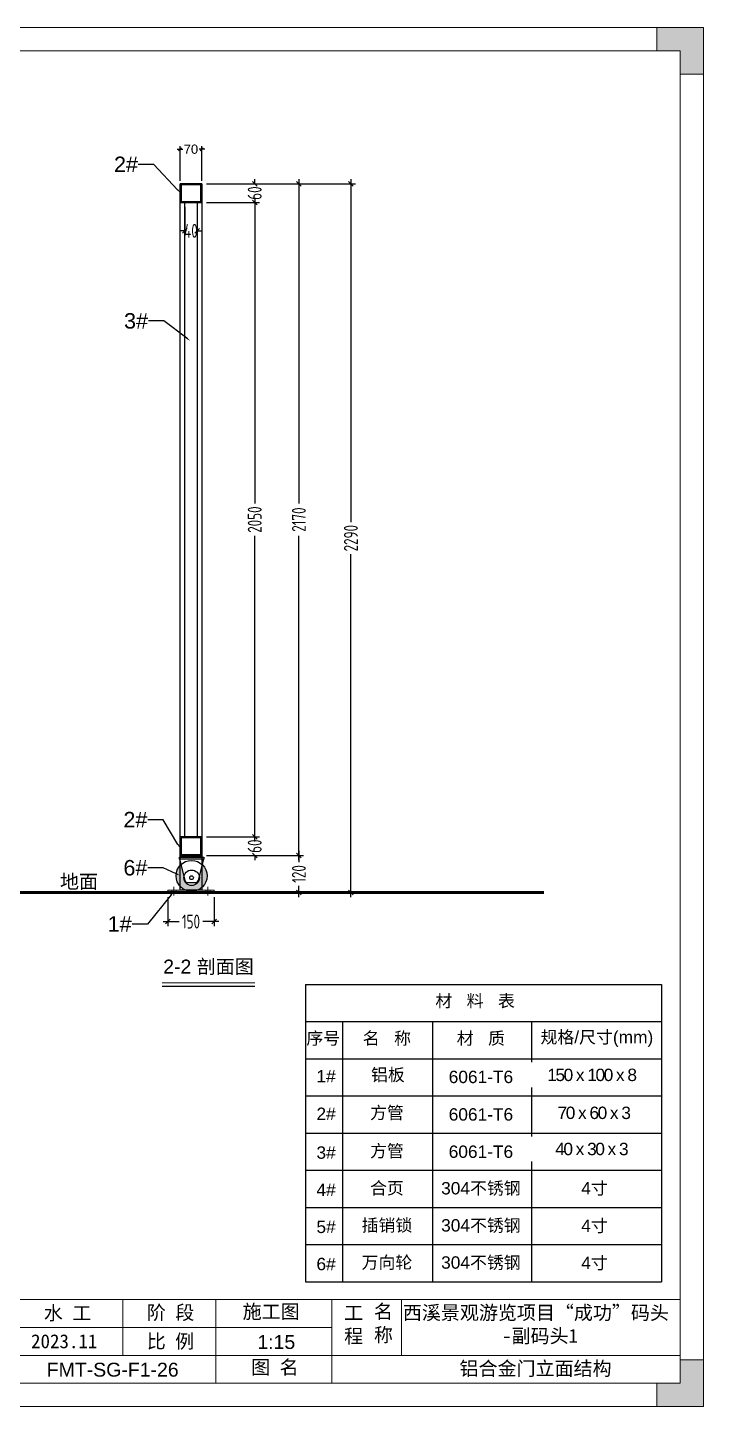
# Model space of a CAD drawing. Header units: millimetres. Extents: x 136606 to 1229059, y 82794 to 127566.
# Drawn here: x 968079 to 970261, y 122885 to 127340 of the extents above; entities that cross this region are included whole.
import ezdxf
from ezdxf import colors
from ezdxf.entities.mleader import LeaderData, LeaderLine
from ezdxf.math import Vec2, Vec3

# ---------------------------------------------------------------- set-up
doc = ezdxf.new("R2010")
doc.units = ezdxf.units.MM
doc.linetypes.add('CENTER2', pattern=[28.575, 19.05, -3.175, 3.175, -3.175])
doc.linetypes.add('HIDDEN', pattern=[9.525, 6.35, -3.175])
for name, color, linetype in [('00打印图框', 255, 'Continuous'), ('Frame and TB', 7, 'Continuous'), ('方管', 100, 'Continuous'), ('标注', 9, 'Continuous'), ('铝通', 4, 'Continuous')]:
    doc.layers.add(name, color=color, linetype=linetype)
for name, color, linetype, lineweight in [('加强板', 140, 'Continuous', 18), ('图框', 7, 'Continuous', 13), ('文本', 3, 'Continuous', 13), ('虚线', 1, 'CENTER2', 0)]:
    doc.layers.add(name, color=color, linetype=linetype, lineweight=lineweight)
doc.styles.add('Arial', font='arial.ttf')
doc.styles.add('hztxt', font='ros1.shx', dxfattribs={"width": 0.8, "bigfont": 'hztxt.shx'})
doc.styles.get("Standard").update_dxf_attribs({"font": 'arial.ttf'})
doc.dimstyles.new('DIM-12', dxfattribs={"dimscale": 10, "dimtxt": 3, "dimasz": 1, "dimexe": 1, "dimexo": 1, "dimgap": 0.5, "dimtad": 0, "dimdec": 1, "dimrnd": 0.0005, "dimzin": 9, "dimdsep": 46, "dimtxsty": 'Arial', "dimblk": 'OBLIQUE', "dimcen": 0, "dimdle": 1, "dimclrd": 9, "dimclre": 9, "dimclrt": 2, "dimazin": 2, "dimtfac": 1, "dimtdec": 1, "dimtix": 1, "dimtofl": 0, "dimtmove": 2, "dimatfit": 3, "dimldrblk": 'OBLIQUE', "dimfxl": 1, "dimarcsym": 2})
doc.dimstyles.new('DIM-15', dxfattribs={"dimscale": 15, "dimtxt": 3, "dimasz": 1, "dimexe": 1, "dimexo": 1, "dimgap": 0.5, "dimtad": 0, "dimdec": 1, "dimrnd": 0.0005, "dimzin": 9, "dimdsep": 46, "dimtxsty": 'hztxt', "dimblk": 'OBLIQUE', "dimcen": 0, "dimdle": 1, "dimclrd": 9, "dimclre": 9, "dimclrt": 2, "dimazin": 2, "dimtfac": 1, "dimtdec": 1, "dimtix": 1, "dimtofl": 0, "dimtmove": 2, "dimatfit": 3, "dimfxl": 1, "dimarcsym": 2})

# ---------------------------------------------------------------- blocks, each defined once
blk = doc.blocks.new('_Oblique')
at = {"color": 0, "linetype": 'ByBlock', "lineweight": -2}
blk.add_line((-0.5, -0.5), (0.5, 0.5), dxfattribs=at)
blk = doc.blocks.new('*D1416')
at = {"color": 9, "lineweight": -2, "transparency": 16777216}
for p, q in [((968752.8, 124665.3), (968969.9, 124665.3)), ((968954.9, 124680.3), (968954.9, 124643.4)), ((968954.9, 124530.3), (968954.9, 124567.2)), ((968792.8, 124545.3), (968969.9, 124545.3))]:
    blk.add_line(p, q, dxfattribs=at)
at = {"layer": 'Defpoints', "color": 0, "transparency": 16777216}
for p in [(968737.8, 124665.3), (968954.9, 124665.3), (968777.8, 124545.3)]:
    blk.add_point(p, dxfattribs=at)
at = {"color": 9, "lineweight": -2, "transparency": 16777216, "xscale": 15, "yscale": 15, "zscale": 15}
for p, rotation in [((968954.9, 124665.3), 90), ((968954.9, 124545.3), 270)]:
    blk.add_blockref('_Oblique', p, dxfattribs=dict(at, rotation=rotation))
at = {"color": 2, "transparency": 16777216, "insert": (968954.9, 124605.3), "char_height": 45, "attachment_point": 5, "rotation": 90, "style": 'hztxt'}
blk.add_mtext('120', dxfattribs=at)
blk = doc.blocks.new('*U1329')
at = {"layer": '加强板'}
blk.add_lwpolyline([(75, -4), (-75, -4), (-75, 4), (75, 4), (75, -4)], dxfattribs=at)
at = {"layer": '虚线', "color": 1, "linetype": 'HIDDEN', "ltscale": 10}
for points in [[(-62, 4), (-62, -4)], [(-55, 14), (-55, -14)], [(-48, 4), (-48, -4)], [(48, 4), (48, -4)], [(55, 14), (55, -14)], [(62, 4), (62, -4)]]:
    blk.add_lwpolyline(points, dxfattribs=at)
blk = doc.blocks.new('*U1330')
at = {"layer": '方管', "color": 0, "linetype": 'ByBlock', "lineweight": -2, "transparency": 16777216}
blk.add_blockref('*U1329', (0, 0), dxfattribs=at)
blk = doc.blocks.new('*D1436')
at = {"color": 9, "lineweight": -2, "transparency": 16777216}
for p, q in [((968656.4, 126835.3), (969138, 126835.3)), ((969123, 126850.3), (969123, 125742.2)), ((969123, 124530.3), (969123, 125638.4)), ((968696.4, 124545.3), (969138, 124545.3))]:
    blk.add_line(p, q, dxfattribs=at)
at = {"layer": 'Defpoints', "color": 0, "transparency": 16777216}
for p in [(968641.4, 126835.3), (969123, 126835.3), (968681.4, 124545.3)]:
    blk.add_point(p, dxfattribs=at)
at = {"color": 9, "lineweight": -2, "transparency": 16777216, "xscale": 15, "yscale": 15, "zscale": 15}
for p, rotation in [((969123, 126835.3), 90), ((969123, 124545.3), 270)]:
    blk.add_blockref('_Oblique', p, dxfattribs=dict(at, rotation=rotation))
at = {"color": 2, "transparency": 16777216, "insert": (969123, 125690.3), "char_height": 45, "attachment_point": 5, "rotation": 90, "style": 'hztxt'}
blk.add_mtext('2290', dxfattribs=at)
blk = doc.blocks.new('*D1437')
at = {"color": 9, "lineweight": -2, "transparency": 16777216}
for p, q in [((968656.4, 124725.3), (968827.3, 124725.3)), ((968812.3, 124725.3), (968812.3, 124740.3)), ((968656.4, 124665.3), (968827.3, 124665.3)), ((968812.3, 124665.3), (968812.3, 124650.3))]:
    blk.add_line(p, q, dxfattribs=at)
at = {"layer": 'Defpoints', "color": 0, "transparency": 16777216}
for p in [(968641.4, 124725.3), (968812.3, 124725.3), (968641.4, 124665.3)]:
    blk.add_point(p, dxfattribs=at)
at = {"color": 9, "lineweight": -2, "transparency": 16777216, "xscale": 15, "yscale": 15, "zscale": 15}
for p, rotation in [((968812.3, 124725.3), 270), ((968812.3, 124665.3), 90)]:
    blk.add_blockref('_Oblique', p, dxfattribs=dict(at, rotation=rotation))
at = {"color": 2, "transparency": 16777216, "insert": (968812.3, 124695.3), "char_height": 45, "attachment_point": 5, "rotation": 90, "style": 'hztxt'}
blk.add_mtext('60', dxfattribs=at)
blk = doc.blocks.new('*D1438')
at = {"color": 9, "lineweight": -2, "transparency": 16777216}
for p, q in [((968812.3, 126790.3), (968812.3, 125802.2)), ((968656.4, 126775.3), (968827.3, 126775.3)), ((968812.3, 124710.3), (968812.3, 125698.4)), ((968656.4, 124725.3), (968827.3, 124725.3))]:
    blk.add_line(p, q, dxfattribs=at)
at = {"layer": 'Defpoints', "color": 0, "transparency": 16777216}
for p in [(968641.4, 126775.3), (968812.3, 126775.3), (968641.4, 124725.3)]:
    blk.add_point(p, dxfattribs=at)
at = {"color": 9, "lineweight": -2, "transparency": 16777216, "xscale": 15, "yscale": 15, "zscale": 15}
for p, rotation in [((968812.3, 126775.3), 90), ((968812.3, 124725.3), 270)]:
    blk.add_blockref('_Oblique', p, dxfattribs=dict(at, rotation=rotation))
at = {"color": 2, "transparency": 16777216, "insert": (968812.3, 125750.3), "char_height": 45, "attachment_point": 5, "rotation": 90, "style": 'hztxt'}
blk.add_mtext('2050', dxfattribs=at)
blk = doc.blocks.new('*D1417')
at = {"layer": 'Defpoints', "color": 0, "transparency": 16777216}
for p in [(968641.4, 126835.3), (968812.3, 126835.3), (968641.4, 126775.3)]:
    blk.add_point(p, dxfattribs=at)
at = {"layer": '标注', "color": 9, "lineweight": -2, "transparency": 16777216}
for p, q in [((968656.4, 126835.3), (968827.3, 126835.3)), ((968812.3, 126835.3), (968812.3, 126850.3)), ((968656.4, 126775.3), (968827.3, 126775.3)), ((968812.3, 126775.3), (968812.3, 126760.3))]:
    blk.add_line(p, q, dxfattribs=at)
at = {"layer": '标注', "color": 9, "lineweight": -2, "transparency": 16777216, "xscale": 15, "yscale": 15, "zscale": 15}
for p, rotation in [((968812.3, 126835.3), 270), ((968812.3, 126775.3), 90)]:
    blk.add_blockref('_Oblique', p, dxfattribs=dict(at, rotation=rotation))
at = {"layer": '标注', "color": 2, "transparency": 16777216, "insert": (968812.3, 126805.3), "char_height": 45, "attachment_point": 5, "rotation": 90, "style": 'hztxt'}
blk.add_mtext('60', dxfattribs=at)
blk = doc.blocks.new('*D1439')
at = {"layer": 'Defpoints', "color": 0, "transparency": 16777216}
for p in [(968571.4, 126947), (968571.4, 126835.3), (968641.4, 126835.3)]:
    blk.add_point(p, dxfattribs=at)
at = {"layer": '方管', "color": 9, "lineweight": -2, "transparency": 16777216}
for p, q in [((968561.4, 126947), (968580.1, 126947)), ((968571.4, 126845.3), (968571.4, 126957)), ((968651.4, 126947), (968632.8, 126947)), ((968641.4, 126845.3), (968641.4, 126957))]:
    blk.add_line(p, q, dxfattribs=at)
at = {"layer": '方管', "color": 9, "lineweight": -2, "transparency": 16777216, "xscale": 10, "yscale": 10, "zscale": 10, "rotation": 180}
blk.add_blockref('_Oblique', (968571.4, 126947), dxfattribs=at)
at = {"layer": '方管', "color": 9, "lineweight": -2, "transparency": 16777216, "xscale": 10, "yscale": 10, "zscale": 10}
blk.add_blockref('_Oblique', (968641.4, 126947), dxfattribs=at)
at = {"layer": '方管', "color": 2, "transparency": 16777216, "insert": (968606.4, 126947), "char_height": 30, "attachment_point": 5, "style": 'Arial'}
blk.add_mtext('70', dxfattribs=at)
blk = doc.blocks.new('*D1440')
at = {"layer": 'Defpoints', "color": 0, "transparency": 16777216}
for p in [(968586.4, 126775.3), (968626.4, 126775.3), (968626.4, 126683.3)]:
    blk.add_point(p, dxfattribs=at)
at = {"layer": '标注', "color": 9, "lineweight": -2, "transparency": 16777216}
for p, q in [((968586.4, 126760.3), (968586.4, 126668.3)), ((968626.4, 126760.3), (968626.4, 126668.3)), ((968586.4, 126683.3), (968571.4, 126683.3)), ((968626.4, 126683.3), (968641.4, 126683.3))]:
    blk.add_line(p, q, dxfattribs=at)
at = {"layer": '标注', "color": 9, "lineweight": -2, "transparency": 16777216, "xscale": 15, "yscale": 15, "zscale": 15}
blk.add_blockref('_Oblique', (968586.4, 126683.3), dxfattribs=at)
at = {"layer": '标注', "color": 9, "lineweight": -2, "transparency": 16777216, "xscale": 15, "yscale": 15, "zscale": 15, "rotation": 180}
blk.add_blockref('_Oblique', (968626.4, 126683.3), dxfattribs=at)
at = {"layer": '标注', "color": 2, "transparency": 16777216, "insert": (968606.4, 126683.3), "char_height": 45, "attachment_point": 5, "style": 'hztxt'}
blk.add_mtext('40', dxfattribs=at)
blk = doc.blocks.new('GW-TK')
at = {"layer": '图框', "linetype": 'Continuous', "lineweight": 0}
h = blk.add_hatch(color=256, dxfattribs=at)
h.dxf.hatch_style = 1
h.paths.add_polyline_path([(927593.55, 464715.01), (927593.55, 464710.01), (927598.55, 464710.01), (927598.55, 464705.01), (927603.55, 464705.01), (927603.55, 464715.01)])
h = blk.add_hatch(color=256, dxfattribs=at)
h.dxf.hatch_style = 1
h.paths.add_polyline_path([(927603.55, 464418.01), (927603.55, 464428.01), (927598.55, 464428.01), (927598.55, 464423.01), (927593.55, 464423.01), (927593.55, 464418.01)])
at = {"layer": '图框', "linetype": 'Continuous'}
for p, q in [((927478.55, 464441.02), (927478.55, 464429.01)), ((927498.55, 464441.02), (927498.55, 464423.01)), ((927523.55, 464441.02), (927523.55, 464423.01)), ((927538.55, 464441.02), (927538.55, 464429.01)), ((927383.55, 464435.01), (927523.55, 464435.01)), ((927383.55, 464429.01), (927598.55, 464429.01))]:
    blk.add_line(p, q, dxfattribs=at)
at = {"layer": '图框'}
for points in [[(927183.55, 464715.01), (927603.55, 464715.01), (927603.55, 464418.01), (927183.55, 464418.01)], [(927188.55, 464710.01), (927598.55, 464710.01), (927598.55, 464423.01), (927188.55, 464423.01)]]:
    blk.add_lwpolyline(points, close=True, dxfattribs=at)
at = {"layer": '图框', "linetype": 'Continuous', "lineweight": 0}
for points in [[(927598.55, 464705.01), (927598.55, 464710.01), (927593.55, 464710.01), (927593.55, 464715.01), (927603.55, 464715.01), (927603.55, 464705.01)], [(927598.55, 464428.01), (927598.55, 464423.01), (927593.55, 464423.01), (927593.55, 464418.01), (927603.55, 464418.01), (927603.55, 464428.01)]]:
    blk.add_lwpolyline(points, close=True, dxfattribs=at)
at = {"layer": '图框', "linetype": 'Continuous'}
blk.add_lwpolyline([(927383.55, 464441.02), (927598.55, 464441.02)], dxfattribs=at)
at = {"layer": '图框', "color": 3, "linetype": 'Continuous', "char_height": 3, "attachment_point": 1}
for s, width, insert in [('\\pt9;{\\fSimSun|b0|i0|c134|p2;施工图}', 18.6303, (927504.36, 464439.94)), ('{\\fSimSun|b0|i0|c134|p2;水 工}', 11.224, (927461.55, 464439.63)), ('\\pi0.39911,t9.39911;{\\fSimSun|b0|i0|c134|p2;西溪景观游览项目“成功”码头\\P\\pi21.75744,t30.75744;-副码头1}', 60.0149, (927538.45, 464439.71)), ('{\\fSimSun|b0|i0|c134|p2;2023.11}', 11.224, (927458.8, 464433.55))]:
    blk.add_mtext_dynamic_manual_height_columns(s, width=width, gutter_width=17.5, heights=[0], dxfattribs=dict(at, insert=insert))
at = {"layer": '图框', "linetype": 'Continuous', "char_height": 3, "attachment_point": 1}
for s, width, insert in [('{\\fSimSun|b0|i0|c134|p2;名 称}', 5.2119, (927532.62, 464439.93)), ('{\\fSimSun|b0|i0|c134|p2;阶 段}', 17.4775, (927483.73, 464439.73)), ('{\\fSimSun|b0|i0|c134|p2;工 程}', 5.2119, (927526.21, 464439.66)), ('{\\fSimSun|b0|i0|c134|p2;比 例}', 10.9146, (927483.71, 464433.55)), ('{\\fSimSun|b0|i0|c134|p2;图 名}', 12.066, (927506.19, 464427.94))]:
    blk.add_mtext_dynamic_manual_height_columns(s, width=width, gutter_width=17.5, heights=[0], dxfattribs=dict(at, insert=insert))
blk = doc.blocks.new('*U1345')
h = blk.add_hatch()
h.set_pattern_fill('ANGLE', color=2, scale=0.1, angle=45)
h.set_pattern_definition([(45, (-2104501.3496, -187573.8282), (-0.49391408666, 0.49391408666), [0.508, -0.1905]), (135, (-2104501.3496, -187573.8282), (-0.49391408666, -0.49391408666), [0.508, -0.1905])])
h.paths.add_polyline_path([(-34.8, 27.8, 0.2029), (-50, -8.1, 1), (50, -8.1, 0.2029), (34.8, 27.8), (24.8, -10.7, -0.03438), (25, -14.1, -1), (-25, -14.1, -0.03438), (-24.8, -10.7)])
at = {"color": 2}
for points in [[(-39.6, 52.1), (39.6, 52.1), (39.6, 46.1), (-39.6, 46.1), (-39.6, 52.1)], [(-34.6, 58.1), (30.4, 58.1), (30.4, 52.1), (-34.6, 52.1), (-34.6, 58.1)]]:
    blk.add_lwpolyline(points, dxfattribs=at)
blk.add_lwpolyline([(-39.6, 46.1), (-21.8, -22.1, 0.349928), (-12, -29.9), (12, -29.9, 0.349928), (21.8, -22.1), (39.6, 46.1)], format="xyb", dxfattribs=at)
for centre, radius in [((0, -8.1), 50), ((0, -14.1), 25), ((0, -13.9), 6)]:
    blk.add_circle(centre, radius, dxfattribs=at)
blk = doc.blocks.new('*U1346')
at = {"color": 0, "linetype": 'ByBlock', "lineweight": -2, "transparency": 16777216}
blk.add_blockref('*U1345', (0, 0), dxfattribs=at)
blk = doc.blocks.new('*D1434')
at = {"color": 9, "lineweight": -2, "transparency": 16777216}
for p, q in [((968531.4, 124530.3), (968531.4, 124436.5)), ((968681.4, 124530.3), (968681.4, 124436.5)), ((968516.4, 124451.5), (968568.3, 124451.5)), ((968696.4, 124451.5), (968644.5, 124451.5))]:
    blk.add_line(p, q, dxfattribs=at)
at = {"layer": 'Defpoints', "color": 0, "transparency": 16777216}
for p in [(968531.4, 124545.3), (968681.4, 124545.3), (968681.4, 124451.5)]:
    blk.add_point(p, dxfattribs=at)
at = {"color": 9, "lineweight": -2, "transparency": 16777216, "xscale": 15, "yscale": 15, "zscale": 15, "rotation": 180}
blk.add_blockref('_Oblique', (968531.4, 124451.5), dxfattribs=at)
at = {"color": 9, "lineweight": -2, "transparency": 16777216, "xscale": 15, "yscale": 15, "zscale": 15}
blk.add_blockref('_Oblique', (968681.4, 124451.5), dxfattribs=at)
at = {"color": 2, "transparency": 16777216, "insert": (968606.4, 124451.5), "char_height": 45, "attachment_point": 5, "style": 'hztxt'}
blk.add_mtext('150', dxfattribs=at)
blk = doc.blocks.new('*D1357')
at = {"color": 9, "lineweight": -2, "transparency": 16777216}
for p, q in [((968656.4, 126835.3), (968969.9, 126835.3)), ((968954.9, 126850.3), (968954.9, 125802.2)), ((968954.9, 124650.3), (968954.9, 125698.4)), ((968656.4, 124665.3), (968969.9, 124665.3))]:
    blk.add_line(p, q, dxfattribs=at)
at = {"layer": 'Defpoints', "color": 0, "transparency": 16777216}
for p in [(968641.4, 126835.3), (968641.4, 124665.3), (968954.9, 124665.3)]:
    blk.add_point(p, dxfattribs=at)
at = {"color": 9, "lineweight": -2, "transparency": 16777216, "xscale": 15, "yscale": 15, "zscale": 15}
for p, rotation in [((968954.9, 126835.3), 90), ((968954.9, 124665.3), 270)]:
    blk.add_blockref('_Oblique', p, dxfattribs=dict(at, rotation=rotation))
at = {"color": 2, "transparency": 16777216, "insert": (968954.9, 125750.3), "char_height": 45, "attachment_point": 5, "rotation": 90, "style": 'hztxt'}
blk.add_mtext('2170', dxfattribs=at)

msp = doc.modelspace()

# ---------------------------------------------------------------- linework, layer by layer
for points, const_width in [([(964093.8421, 124545.2998), (969746.9068, 124545.2998)], 10), ([(968513.2793, 124253.9733), (968813.1588, 124253.9733)], 3)]:
    msp.add_lwpolyline(points, dxfattribs=dict(const_width=const_width))
msp.add_lwpolyline([(968513.2793, 124242.6525), (968813.1588, 124242.6525)])
at = {"layer": 'Frame and TB'}
for p, q in [((968976.3796, 124248.2641), (968976.3796, 123288.074)), ((968976.3796, 124248.2641), (970126.3387, 124248.2641)), ((970126.3387, 124248.2641), (970126.3387, 123288.074)), ((968976.3796, 124128.2007), (970126.3387, 124128.2007)), ((969096.3519, 124128.2007), (969096.3519, 123288.074)), ((969386.3876, 124128.2007), (969386.3876, 123288.074)), ((969706.3537, 124128.2007), (969706.3537, 123288.074)), ((970126.3387, 124128.2007), (970126.3387, 123288.074)), ((968976.3796, 124008.1374), (970126.3387, 124008.1374)), ((968976.3796, 123888.1374), (970126.3387, 123888.1374)), ((968976.3796, 123768.1374), (970126.3387, 123768.1374)), ((968976.3796, 123648.1374), (970126.3387, 123648.1374)), ((968976.3796, 123528.1374), (970126.3387, 123528.1374)), ((968976.3796, 123408.1057), (970126.3387, 123408.1057)), ((968976.3796, 123288.074), (970126.3387, 123288.074))]:
    msp.add_line(p, q, dxfattribs=at)
at = {"layer": '方管', "color": 0}
msp.add_lwpolyline([(968586.4391, 124725.2991), (968586.4391, 126775.2991), (968626.4391, 126775.2991), (968626.4391, 124725.2991), (968586.4391, 124725.2991)], dxfattribs=at)
at = {"layer": '铝通'}
for points in [[(968641.4391, 124553.2998), (968571.4391, 124553.2998), (968571.4391, 126835.2991), (968641.4391, 126835.2991)], [(968574.4391, 126832.2991), (968574.4391, 126778.2991), (968638.4391, 126778.2991), (968638.4391, 126832.2991)], [(968574.4391, 124722.2991), (968574.4391, 124668.2991), (968638.4391, 124668.2991), (968638.4391, 124722.2991)]]:
    msp.add_lwpolyline(points, close=True, dxfattribs=at)
for points in [[(968571.4391, 126835.2991), (968571.4391, 126775.2991), (968641.4391, 126775.2991), (968641.4391, 126835.2991), (968571.4391, 126835.2991)], [(968571.4391, 124725.2991), (968571.4391, 124665.2991), (968641.4391, 124665.2991), (968641.4391, 124725.2991), (968571.4391, 124725.2991)]]:
    msp.add_lwpolyline(points, dxfattribs=at)

# ---------------------------------------------------------------- block references
msp.add_blockref('*U1346', (968608.5232, 124607.2097))
at = {"layer": '方管'}
msp.add_blockref('*U1330', (968606.4391, 124549.2998), dxfattribs=at)

# ---------------------------------------------------------------- texts
at = {"layer": '00打印图框', "color": 6, "style": 'Arial'}
for s, p in [('地面', (968183.4075, 124558.4024)), ('2-2 剖面图', (968516.8296, 124283.65)), ('铝合金门立面结构', (969473.6978, 122985.0844))]:
    msp.add_text(s, height=45, dxfattribs=at).set_placement(p)
at = {"layer": '00打印图框', "color": 6, "char_height": 45, "attachment_point": 1, "style": 'Arial'}
for s, width, gutter_width, heights, insert in [('1:15', 19.702496, 1.4062, [0], (968820.8711, 123115.6288)), ('{\\C256;FMT-SG-F1-26}', 69.470087, 0, [9.4744], (968140.6868, 123026.2382))]:
    msp.add_mtext_dynamic_manual_height_columns(s, width=width, gutter_width=gutter_width, heights=heights, dxfattribs=dict(at, insert=insert))
at = {"layer": 'Frame and TB', "char_height": 40, "attachment_point": 5, "style": 'Arial'}
for s, insert, width in [('材   料   表', (969524.0801, 124193.2364), 355.411184), ('序号', (969033.8832, 124072.271), 355.411184), ('名   称', (969239.1721, 124072.271), 355.411184), ('材   质', (969542.6334, 124072.271), 355.411184), ('规格/尺寸(mm)', (969917.248, 124072.271), 477.618307), ('1#', (969042.7658, 123951.7292), 355.411184), ('铝板', (969242.422, 123954.3199), 355.411184), ('6061-T6', (969542.7922, 123949.4538), 355.411184), ('2#', (969042.7658, 123830.4899), 355.411184), ('方管', (969239.3308, 123831.7995), 355.411184), ('6061-T6', (969542.7922, 123828.1634), 355.411184), ('3#', (969042.7658, 123704.9497), 355.411184), ('方管', (969239.3308, 123708.1496), 355.411184), ('6061-T6', (969542.7922, 123707.7968), 355.411184), ('4#', (969042.7658, 123584.9497), 355.411184), ('合页', (969239.3308, 123588.1496), 355.411184), ('304不锈钢', (969542.7922, 123587.7968), 355.411184), ('4寸', (969909.6084, 123587.7968), 355.411184), ('{\\fSimSun|b0|i0|c134|p2;插销锁}', (969239.3308, 123468.1496), 355.411184), ('304不锈钢', (969542.7922, 123467.7968), 355.411184), ('4寸', (969909.6084, 123466.6982), 355.411184), ('5#', (969042.7658, 123464.9497), 355.411184), ('6#', (969042.7658, 123344.918), 355.411184), ('{\\fSimSun|b0|i0|c134|p2;万向轮}', (969239.3308, 123348.1179), 355.411184), ('304不锈钢', (969542.7922, 123347.7651), 355.411184), ('4寸', (969909.6084, 123346.6665), 355.411184)]:
    msp.add_mtext(s, dxfattribs=dict(at, insert=insert, width=width))

# ---------------------------------------------------------------- dimensions: what is measured, and where the dimension line sits
for base, p1, p2, angle, picture, middle in [((969122.9981, 126835.2991), (968681.4391, 124545.2998), (968641.4391, 126835.2991), 90, '*D1436', (969122.9981, 125690.2994)), ((968954.864, 124665.2991), (968641.4391, 126835.2991), (968641.4391, 124665.2991), 90, '*D1357', (968954.864, 125750.2991)), ((968812.3148, 126775.2991), (968641.4391, 124725.2991), (968641.4391, 126775.2991), 90, '*D1438', (968812.3148, 125750.2991)), ((968812.3148, 124725.2991), (968641.4391, 124665.2991), (968641.4391, 124725.2991), 90, '*D1437', (968812.3148, 124695.2991)), ((968954.864, 124665.2991), (968777.7503, 124545.2998), (968737.7503, 124665.2991), 270, '*D1416', (968954.864, 124605.2994))]:
    dim = msp.add_linear_dim(base=base, p1=p1, p2=p2, angle=angle, dimstyle='DIM-15')
    dim.commit()
    dim.dimension.update_dxf_attribs({"geometry": picture, "text_midpoint": middle})
dim = msp.add_linear_dim(base=(968681.4391, 124451.5326), p1=(968531.4391, 124545.2998), p2=(968681.4391, 124545.2998), dimstyle='DIM-15')
dim.commit()
dim.dimension.update_dxf_attribs({"geometry": '*D1434', "text_midpoint": (968606.4391, 124451.5326)})
at = {"layer": '方管'}
dim = msp.add_linear_dim(base=(968571.4391, 126946.9759), p1=(968641.4391, 126835.2991), p2=(968571.4391, 126835.2991), dimstyle='DIM-12', dxfattribs=at)
dim.commit()
dim.dimension.update_dxf_attribs({"geometry": '*D1439', "text_midpoint": (968606.4391, 126946.9759)})
at = {"layer": '标注'}
dim = msp.add_linear_dim(base=(968812.3148, 126835.2991), p1=(968641.4391, 126775.2991), p2=(968641.4391, 126835.2991), angle=90, dimstyle='DIM-15', dxfattribs=at)
dim.commit()
dim.dimension.update_dxf_attribs({"geometry": '*D1417', "text_midpoint": (968812.3148, 126805.2991)})
dim = msp.add_linear_dim(base=(968626.4391, 126683.3167), p1=(968586.4391, 126775.2991), p2=(968626.4391, 126775.2991), dimstyle='DIM-15', dxfattribs=at)
dim.commit()
dim.dimension.update_dxf_attribs({"geometry": '*D1440', "text_midpoint": (968606.4391, 126683.3167)})

# ---------------------------------------------------------------- leaders
at = {"layer": '标注', "color": 6}
ml = msp.add_multileader_mtext('Standard', dxfattribs=at)
ml.set_content('2#', color=6, style='Arial')
ml.set_leader_properties(color=9)
ml.build(insert=Vec2(0, 0))
ml.multileader.update_dxf_attribs({"dogleg_length": 50, "arrow_head_size": 15})
ctx = ml.context
ctx.base_point, ctx.char_height, ctx.arrow_head_size, ctx.landing_gap_size, ctx.plane_origin = Vec3(968359.7532, 126897.7651), 50, 15, 1, Vec3(967873.0688, 125711.4231)
ctx.text_align_type = 2
notes = []
notes.append((ctx, [(0, (1, 1, 0), (968486.5144, 126897.7651), (-1, 0), 50, [(0, [(968573.5403, 126805.1793)], 0, [])])]))
ctx.mtext.insert, ctx.mtext.alignment, ctx.mtext.flow_direction = Vec3(968435.5144, 126923.1914), 3, 5
ml = msp.add_multileader_mtext('Standard', dxfattribs=at)
ml.set_content('3#', color=6, style='Arial')
ml.set_leader_properties(color=9)
ml.build(insert=Vec2(0, 0))
ml.multileader.update_dxf_attribs({"dogleg_length": 50, "arrow_head_size": 15})
ctx = ml.context
ctx.base_point, ctx.char_height, ctx.arrow_head_size, ctx.landing_gap_size, ctx.plane_origin = Vec3(968393.1557, 126392.0916), 50, 15, 1, Vec3(968988.7367, 125238.7665)
ctx.text_align_type = 2
notes.append((ctx, [(1, (1, 1, 0), (968519.0302, 126392.0916), (-1, 0), 50, [(0, [(968605.0448, 126327.5204)], 0, [])])]))
ctx.mtext.insert, ctx.mtext.alignment, ctx.mtext.flow_direction = Vec3(968468.0302, 126417.535), 3, 5
ml = msp.add_multileader_mtext('Standard', dxfattribs=at)
ml.set_content('2#', color=6, style='Arial')
ml.set_leader_properties(color=9)
ml.build(insert=Vec2(0, 0))
ml.multileader.update_dxf_attribs({"dogleg_length": 50, "arrow_head_size": 15})
ctx = ml.context
ctx.base_point, ctx.char_height, ctx.arrow_head_size, ctx.landing_gap_size, ctx.plane_origin = Vec3(968390.1997, 124780.5605), 50, 15, 1, Vec3(967871.7533, 124644.2185)
ctx.text_align_type = 2
notes.append((ctx, [(0, (1, 1, 0), (968516.9609, 124780.5605), (-1, 0), 50, [(0, [(968572.2248, 124687.9746)], 0, [])])]))
ctx.mtext.insert, ctx.mtext.alignment, ctx.mtext.flow_direction = Vec3(968465.9609, 124805.9868), 3, 5
ml = msp.add_multileader_mtext('Standard', dxfattribs=at)
ml.set_content('6#', color=6, style='Arial')
ml.set_leader_properties(color=9)
ml.build(insert=Vec2(0, 0))
ml.multileader.update_dxf_attribs({"dogleg_length": 50, "arrow_head_size": 15})
ctx = ml.context
ctx.base_point, ctx.char_height, ctx.arrow_head_size, ctx.landing_gap_size, ctx.plane_origin = Vec3(968390.7795, 124625.1322), 50, 15, 1, Vec3(967871.7533, 124488.7902)
ctx.text_align_type = 2
notes.append((ctx, [(0, (1, 1, 0), (968516.9609, 124625.1322), (-1, 0), 50, [(0, [(968572.2248, 124599.9912)], 0, [])])]))
ctx.mtext.insert, ctx.mtext.alignment, ctx.mtext.flow_direction = Vec3(968465.9609, 124650.5586), 3, 5
ml = msp.add_multileader_mtext('Standard', dxfattribs=at)
ml.set_content('1#', color=6, style='Arial')
ml.set_leader_properties(color=9)
ml.build(insert=Vec2(0, 0))
ml.multileader.update_dxf_attribs({"dogleg_length": 50, "arrow_head_size": 15})
ctx = ml.context
ctx.base_point, ctx.char_height, ctx.arrow_head_size, ctx.landing_gap_size, ctx.plane_origin = Vec3(968344.9167, 124443.5726), 50, 15, 1, Vec3(969009.1018, 124397.2306)
ctx.text_align_type = 2
notes.append((ctx, [(1, (1, 1, 0), (968466.1186, 124443.5726), (-1, 0), 50, [(0, [(968551.4391, 124549.2998)], 0, [])])]))
ctx.mtext.insert, ctx.mtext.alignment, ctx.mtext.flow_direction = Vec3(968415.1186, 124468.9989), 3, 5
for ctx, leaders in notes:
    for number, flags, end, landing, length, lines in leaders:
        leader = LeaderData()
        leader.index, (leader.has_last_leader_line, leader.has_dogleg_vector, leader.attachment_direction) = number, flags
        leader.last_leader_point, leader.dogleg_vector, leader.dogleg_length = Vec3(end), Vec3(landing), length
        for number, points, colour, breaks in lines:
            line = LeaderLine()
            line.index, line.vertices, line.color, line.breaks = number, Vec3.list(points), colors.encode_raw_color(colour), breaks
            leader.lines.append(line)
        ctx.leaders.append(leader)

# ---------------------------------------------------------------- next in the draw order: texts
at = {"layer": 'Frame and TB', "char_height": 40, "width": 355.411184, "attachment_point": 5, "style": 'Arial', "bg_fill": 2}
for s, insert in [('{\\T0.85;150 x 100 x 8}', (969899.5761, 123955.9751)), ('{\\T0.85;70 x 60 x 3}', (969906.455, 123833.3195)), ('{\\T0.85;40 x 30 x 3 }', (969898.968, 123716.5705))]:
    msp.add_mtext(s, dxfattribs=dict(at, insert=insert))

# ---------------------------------------------------------------- next in the draw order: block references
at = {"layer": '文本', "xscale": 15, "yscale": 15, "zscale": 15}
msp.add_blockref('GW-TK', (-12943791.9757, -6843385.1419), dxfattribs=at)

doc.saveas('drawing.dxf')
